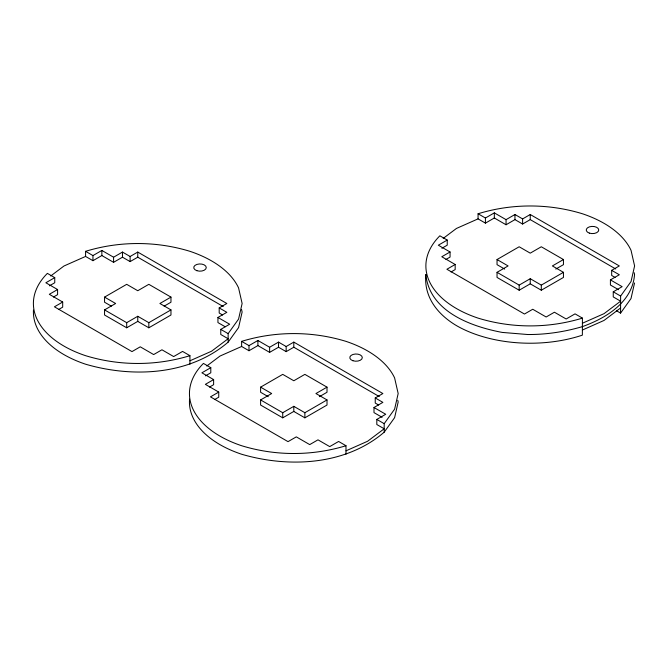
<?xml version="1.0" encoding="UTF-8"?>
<svg xmlns="http://www.w3.org/2000/svg" width="668" height="668" viewBox="0 0 668 668"><rect width="100%" height="100%" fill="white"/><g stroke="black" fill="none" stroke-linecap="round" stroke-linejoin="round"><path stroke-width="1" d="M451.034 271.976L455.175 269.588L455.175 264.478L446.9 269.254L524.463 314.035L532.738 309.259L546.148 316.999L554.423 312.223L566.147 318.995L575.048 313.86L582.421 318.118L582.371 335.152A104.358 60.254 0 0 1 456.394 325.575C437.732 314.478 423.721 297.143 425.833 274.456C429.499 311.455 470.781 326.51 502.252 332.422L527.712 334.518C546.232 334.635 564.602 331.854 582.371 326.635C605.993 318.177 632.538 302.128 634.55 274.456L634.174 272.711M634.55 282.973L631.001 298.571L620.572 313.1L616.48 310.737M33.458 310.069A104.358 60.254 0 0 0 85.579 364.202C132.74 377.996 189.462 375.316 228.139 342.15L228.139 333.624L238.568 319.095L242.125 303.497L238.568 287.908A104.358 60.254 0 0 0 189.937 251.318C156.095 240.948 119.43 240.948 85.579 251.318L85.579 256.437L92.952 260.687L101.853 255.552L113.577 262.324L122.478 257.188L130.118 261.597L137.758 257.188L223.237 306.537M228.139 342.15L238.568 327.612L242.125 312.023L241.524 309.409M189.57 399.122A104.358 60.254 0 0 0 241.624 454.24C288.785 468.034 345.515 465.354 384.183 432.188L384.183 423.671L394.613 409.133L398.17 393.544L394.613 377.946A104.358 60.254 0 0 0 345.991 341.365C312.14 330.994 275.475 330.994 241.624 341.365L241.624 346.475L248.997 350.733L257.898 345.59L269.621 352.362L278.523 347.226L286.163 351.635L293.803 347.226L379.282 396.575M384.183 432.188L394.613 417.659L398.17 402.061L397.769 400.324M620.572 313.1L620.622 296.066L631.043 281.529L634.6 265.939L631.043 250.341A104.358 60.254 0 0 0 582.421 213.76C548.57 203.381 511.905 203.381 478.063 213.76L478.063 218.87L485.427 223.129L494.328 217.985L506.06 224.757L514.953 219.622L522.601 224.03L530.242 219.622L615.721 268.97M50.701 275.993L63.969 266.006L85.579 256.437M206.746 366.031L220.014 356.052L241.624 346.475M443.176 238.426L456.444 228.448L478.063 218.87M620.572 307.99L603.989 320.465L582.371 330.042M49.415 285.829L54.751 282.739L54.751 277.629L45.858 282.764L57.582 289.536L57.582 294.655L53.448 297.043M85.579 251.318L92.952 255.577L101.853 250.442L113.577 257.213L122.478 252.07L130.118 256.487L137.758 252.07L226.836 303.497L219.196 307.915L219.196 313.025L222.594 314.987M57.582 289.536L49.315 294.312L62.692 302.036L62.692 307.155L58.559 309.543M62.692 302.036L54.425 306.812L131.988 351.593L140.255 346.817L153.673 354.566L161.94 349.79L173.672 356.562L182.573 351.426L189.937 355.677L189.937 364.202M111.364 306.153L104.55 302.22L104.55 297.11L126.695 284.326L137.758 290.722L148.83 284.326L170.966 297.11L170.966 302.22L164.153 306.153M170.966 297.11L159.903 303.497L170.966 309.894L170.966 315.004L148.83 327.788L137.758 321.391L126.695 327.788L104.55 315.004L104.55 309.894L115.622 303.497L104.55 297.11M104.55 309.894L126.695 322.669L137.758 316.281L148.83 322.669L170.966 309.894M225.158 326.744L217.943 322.577L217.943 317.459L226.836 312.323L219.196 307.915M189.937 360.795L211.556 351.218L228.139 338.743L220.766 334.484L220.766 329.374L229.667 324.231L217.943 317.459M205.46 375.867L210.796 372.786L210.796 367.676L201.903 372.811L213.626 379.583L213.626 384.693L209.493 387.081M241.624 341.365L248.997 345.615L257.898 340.48L269.621 347.251L278.523 342.116L286.163 346.525L293.803 342.116L382.881 393.544L375.241 397.953L375.241 403.063L378.639 405.025M441.89 248.262L447.234 245.181L447.234 240.062L438.333 245.206L450.057 251.978L450.057 257.088L445.923 259.476M478.063 213.76L485.427 218.01L494.328 212.875L506.06 219.647L514.953 214.511L522.601 218.92L530.242 214.511L619.32 265.939L611.671 270.348L611.671 275.458L615.069 277.42M213.626 379.583L205.36 384.359L218.737 392.083L218.737 397.193L214.603 399.581M450.057 251.978L441.79 256.746L455.175 264.478M218.737 392.083L210.47 396.859L288.033 441.64L296.3 436.864L309.718 444.604L317.993 439.836L329.716 446.608L338.618 441.465L345.991 445.723L345.991 454.24M268.26 396.692L260.603 392.266L260.603 387.148L282.739 374.372L293.803 380.76L304.875 374.372L327.011 387.148L327.011 392.266L319.354 396.692M504.691 269.079L497.034 264.662L497.034 259.543L519.17 246.768L530.242 253.155L541.305 246.768L563.45 259.543L563.45 264.662L555.784 269.079M327.011 387.148L315.947 393.544L327.011 399.932L327.011 405.042L304.875 417.826L293.803 411.438L282.739 417.826L260.603 405.042L260.603 399.932L271.667 393.544L260.603 387.148M563.45 259.543L552.378 265.939L563.45 272.327L563.45 277.437L541.305 290.221L530.242 283.833L519.17 290.221L497.034 277.437L497.034 272.327L508.097 265.939L497.034 259.543M260.603 399.932L282.739 412.715L293.803 406.328L304.875 412.715L327.011 399.932M497.034 272.327L519.17 285.111L530.242 278.715L541.305 285.111L563.45 272.327M382.104 417.308L373.988 412.615L373.988 407.505L382.881 402.37L375.241 397.953M618.535 289.695L610.418 285.011L610.418 279.9L619.32 274.757L611.671 270.348M345.991 450.833L367.6 441.264L384.183 428.781L376.81 424.522L376.81 419.412L385.712 414.277L373.988 407.505M582.421 323.228L604.031 313.651L620.622 301.176L613.249 296.918L613.249 291.807L622.142 286.672L610.418 279.9M189.937 355.677C156.095 366.056 119.43 366.056 85.579 355.677A104.358 60.254 0 0 1 47.378 273.371L54.751 277.629M582.421 318.118C548.57 328.489 511.905 328.489 478.063 318.118A104.358 60.254 0 0 1 439.861 235.812L447.234 240.062M345.991 445.723C312.14 456.094 275.475 456.094 241.624 445.723A104.358 60.254 0 0 1 203.431 363.417L210.796 367.676M613.249 291.807L620.622 296.066M220.766 329.374L228.139 333.624M376.81 419.412L384.183 423.671M541.305 285.111L541.305 290.221M530.242 214.511L530.242 219.622M530.242 278.715L530.242 283.833M522.601 218.92L522.601 224.03M519.17 285.111L519.17 290.221M514.953 214.511L514.953 219.622M506.06 219.647L506.06 224.757M494.328 212.875L494.328 217.985M485.427 218.01L485.427 223.129M304.875 412.715L304.875 417.826M293.803 342.116L293.803 347.226M293.803 406.328L293.803 411.438M286.163 346.525L286.163 351.635M282.739 412.715L282.739 417.826M278.523 342.116L278.523 347.226M269.621 347.251L269.621 352.362M257.898 340.48L257.898 345.59M248.997 345.615L248.997 350.733M148.83 322.669L148.83 327.788M137.758 252.07L137.758 257.188M137.758 316.281L137.758 321.391M130.118 256.487L130.118 261.597M126.695 322.669L126.695 327.788M122.478 252.07L122.478 257.188M113.577 257.213L113.577 262.324M101.853 250.442L101.853 255.552M92.952 255.577L92.952 260.687M196.876 270.69A6.262 3.616 0 0 0 206.27 267.559A6.262 3.616 0 0 0 196.876 264.428A6.262 3.616 0 0 0 196.876 270.69M352.929 360.737A6.262 3.616 0 0 0 362.315 357.605A6.262 3.616 0 0 0 352.929 354.474A6.262 3.616 0 0 0 352.929 360.737M589.36 233.124A6.262 3.616 0 0 0 598.753 230.001A6.262 3.616 0 0 0 589.36 226.869A6.262 3.616 0 0 0 589.36 233.124"/></g></svg>
